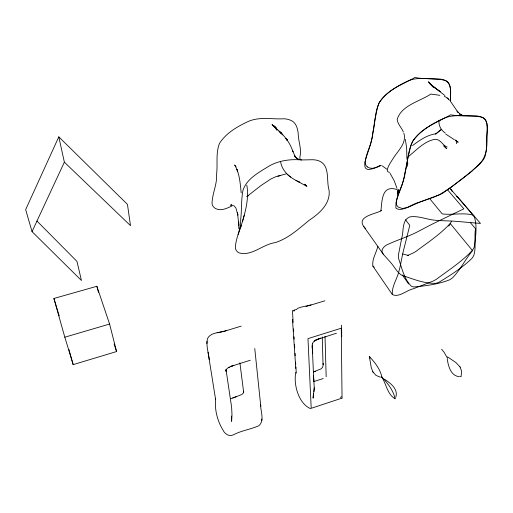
<?xml version="1.0" encoding="UTF-8"?>
<svg xmlns="http://www.w3.org/2000/svg" width="513" height="513" viewBox="0 0 513 513"><rect width="100%" height="100%" fill="white"/><g stroke="black" fill="none" stroke-linecap="round" stroke-linejoin="round"><path stroke-width="0.77" d="M313.424 393.683L313.097 398.159L314.251 387.732L313.712 379.056M241.187 326.133L226.15 330.731C220.359 333.014 210.76 331.873 207.534 338.58C205.777 345.531 208.573 352.694 209.266 359.632M312.18 345.166L313.796 380.633L313.494 375.433M206.957 343.601L206.976 341.363M450.395 100.997C450.234 95.078 451.632 88.602 448.683 83.151A14.3 10.202 -44.7 0 0 446.413 80.907C436.441 77.489 425.322 79.733 414.972 77.463C402.416 84.632 386.533 89.871 379.017 103.151C377.01 107.987 376.362 113.232 375.24 118.311A211.85 136.548 -46.3 0 0 374.246 123.915L372.367 135.971A99.086 77.303 -35.4 0 1 371.457 140.28C369.36 153.092 353.156 179.653 380.479 165.276M322.247 336.938L323.055 365.884L322.497 367.391L321.241 368.764L313.385 371.976L315.412 371.258M406.912 159.229L406.636 147.891L405.334 139.408M299.913 159.428L300.009 157.831M314.007 391.56L314.251 387.732M439.077 120.266C438.243 125.371 441.097 130.328 445.284 133.085M208.047 352.29L215.627 399.685L215.627 398.729C214.492 409.579 217.313 420.66 222.905 429.965C224.739 433.927 229.228 437.166 233.556 434.748C241.565 430.535 250.697 429.381 258.86 425.745C264.779 420.609 260.591 411.586 260.636 404.969L260.777 406.245L254.756 348.532M261.765 420.583L261.893 419.031M312.18 345.473L312.481 343.511M295.828 372.181C293.289 384.391 298.54 403.564 310.589 408.681M397.633 194.895L398.447 189.592L397.812 193.67M407.2 166.488L407.854 163.076M299.791 157.35C301.785 150.322 299.015 143.268 298.354 136.272C298.156 129.879 296.706 121.902 289.563 119.862A22.117 17.371 -35.5 0 0 283.657 118.779C271.839 119.452 259.507 116.457 248.234 121.472C237.378 126.544 226.066 133.014 219.519 143.364C215.537 153.111 217.865 163.974 216.589 174.215C217.313 184.424 212.068 193.824 212.036 203.815A11.523 8.881 -28.4 0 0 215.325 208.425C221.347 211.773 227.971 207.707 233.505 205.232M240.45 227.99C244.72 214.261 249.369 199.653 246.804 185.129M242.527 221.43L244.284 215.139M461.142 375.939L461.662 371.309L460.039 366.917M377.863 246.291C376.35 252.838 371.848 259.212 372.861 266.067L392.323 294.52C398.768 298.002 406.86 290.037 413.44 288.736A121.254 70.409 -32.3 0 1 418.031 286.959L432.85 281.201A33.973 21.783 -36 0 0 436.435 279.245C448.804 270.018 462.175 261.489 472.614 250.062A13.761 8.657 -37.4 0 0 474.204 247.176C475.692 237.346 477.327 226.207 474.358 216.627L450.812 189.271M238.224 234.492L241.264 225.573M395.78 397.28C398.563 389.123 390.29 382.942 384.372 379.171M312.462 343.607L313.449 341.844L316.329 339.76L314.322 340.972L320.663 338.131L317.778 339.157M58.79 136.849L64.362 162.166L130.501 225.649L127.448 204.379L58.79 136.849L25.65 209.625L32.037 231.619L81.445 280.496L76.969 261.406L36.93 221M32.037 231.619L64.362 162.166M340.632 397.575L341.216 396.575M448.785 226.13L450.388 223.706L472.531 250.652C465.355 259.193 460.546 269.562 452.793 277.565A13.043 8.144 -36.1 0 1 449.484 279.861C438.256 284.266 425.771 285.901 413.824 286.953A13.588 8.631 -35.1 0 1 411.317 286.177C403.968 279.091 401.814 267.671 398.492 258.225A34.467 22.335 -36.6 0 1 398.389 255.115L401.038 241.604A148.02 105.825 -29.2 0 0 401.884 237.359C403.84 230.574 401.762 219.763 409.996 216.858C418.505 215.601 426.694 219.558 435.114 220.218A103.806 69.71 -42.9 0 0 439.07 220.59L450.273 220.994A186.354 112.283 -31 0 1 455.294 221.283L480.469 223.424L457.545 196.8L456.326 196.671M293.814 311.269L294.642 310.237M408.534 156.465C416.646 149.963 424.373 141.126 435.069 139.292C440.603 138.978 442.475 145.468 447.176 147.064M440.911 129.898L435.909 133.983M440.866 129.68L435.479 134.117M473.095 169.983L479.584 164.269L483.284 159.806A15.185 10.125 -41.7 0 0 485.035 156.459L486.292 150.649L487.215 128.84L486.824 123.248L485.58 119.978A15.127 10.247 -43.2 0 0 483.297 117.727C472.928 114.354 461.45 116.938 450.709 114.797C437.377 122.415 420.743 128.006 412.433 141.819C410.214 146.763 409.368 152.175 408.04 157.401A223.886 136.375 -44.9 0 0 406.835 163.153L404.513 175.497A105.043 77.97 -34.6 0 1 403.436 179.922C401.576 189.425 395.19 198.319 395.927 208.131C401.968 212.748 412.292 203.546 418.865 202.436A131.443 81.734 -34.6 0 1 423.853 200.583L439.949 194.574A37.411 25.586 -40.3 0 0 443.841 192.446C456.801 182.628 470.819 173.465 481.694 161.39C486.67 154.503 487.267 145.801 486.837 137.606C486.837 130.687 489.806 120.529 481.553 117.079A23.104 15.666 -42.8 0 0 476.269 115.964C465.176 116.554 453.569 113.694 443.046 118.663C431.773 123.979 420.352 130.719 412.888 140.94C407.694 150.578 407.976 161.954 405.148 172.355C404.09 182.981 397.825 192.131 396.119 202.475A11.863 8.118 -37.9 0 0 398.415 207.169L402.378 208.49L407.63 207.528L419.935 202.026L433.876 197.159L439.679 194.594L450.927 187.501L472.428 170.778M247.029 196.434L261.002 185.526L270.8 179.024L275.686 176.761L286.523 173.779M412.587 145.557C419.499 140.357 426.784 135.15 435.524 133.842M381.358 165.359C377.138 167.27 371.739 169.989 367.398 166.937M316.604 339.651L336.445 333.226M297.123 308.525L300.624 307.261L311.096 304.889M230.933 398.704L241.533 394.651L243.027 393.484L243.643 392.176L239.892 362.781M407.354 255.57L412.221 253.467A32.806 21.886 -36.4 0 0 415.684 251.575C427.592 242.591 440.507 234.3 450.459 223.123A13.293 8.702 -37.9 0 0 451.536 221.231M381.666 210.497C376.183 213.915 356.785 216.088 363.525 226.233L383.557 254.563L390.585 262.393A135.676 88.807 -27.8 0 1 392.772 265.131L397.113 271.088L399.768 273.801A34.32 22.206 -36.2 0 0 402.109 275.398C412.894 278.899 424.142 283.74 435.627 283.311A13.524 8.497 -35.8 0 0 438.833 282.342C450.401 275.295 462.232 267.837 471.96 258.353A13.191 8.24 -37.1 0 0 473.884 255.185C476.41 246.657 474.018 237.487 475.532 228.715L470.376 222.636M232.722 397.985L236.422 396.664M231.838 204.732L230.452 205.213L231.716 204.963M313.7 381.614L323.248 378.517M250.273 360.248L230.953 366.365L233.857 365.346L228.298 367.597C231.421 366.058 225.149 368.937 225.887 370.719L226.265 369.495L225.932 371.316L226.06 369.867L231.626 407.316L232.004 414.895L231.632 421.385L231.613 416.062M296.976 309.294L292.455 310.666L293.179 322.542M306.017 306.543L324.857 300.81M73.179 364.615L116.579 351.546L109.59 324.043L96.867 286.28L53.91 298.47L64.811 337.208L73.179 364.615L68.883 349.398M64.811 337.208L109.59 324.043M389.553 172.33C383.185 171.964 392.381 160.043 393.612 157.709C398.293 150.444 406.873 142.845 403.878 133.316M217.146 332.77L226.15 330.731M280.354 175.632L277.943 176.158M301.413 159.947L312.385 159.742A23.451 17.532 -34.7 0 1 318.535 160.729C330.571 165.148 326.024 180.416 329.064 190.195C330.667 203.802 319.336 213.523 309.147 220.308C298.637 228.856 288.37 238.487 275.154 242.636C262.618 244.284 251.582 256.75 238.744 252.762A12.203 8.933 -28.5 0 1 235.403 248.151C235.409 238.481 241.033 229.606 240.668 219.75C241.854 209.907 241.033 199.852 243.021 190.131C246.971 178.498 258.937 172.464 268.69 166.295C278.546 160.563 290.185 158.927 301.413 159.947L297.29 158.927M459.905 376.587L461.245 376.683M459.135 376.67C450.6 375.747 448.336 365.949 447.208 358.985M380.3 377.132L376.016 375.407L372.97 371.976M381.133 377.042L381.922 377.183C380.152 368.95 374.856 362.377 369.225 356.426L370.04 358.093M397.37 189.695C382.384 184.411 382.089 199.159 381.069 209.458A142.46 105.614 -29.2 0 1 380.838 210.869M408.515 255.487L402.776 253.986M439.827 95.315L430.856 94.059C420.025 101.35 401.121 105.383 397.177 119.478C397.665 124.313 401.685 127.699 403.404 132.078M444.303 96.457L446.631 97.425L447.374 98.618M463.861 115.752L460.097 114.425L461.777 115.149L459.443 113.758L460.719 114.739L457.006 111.097L457.994 112.296L451.023 102.119M374.278 267.158L372.861 266.067M382.32 165.917L386.84 169.207M298.207 181.506L299.707 182.275C290.98 178.396 282.265 171.932 280.624 161.89M296.02 180.377L306.896 186.392L304.651 184.193L306.223 186.001L305.203 184.776M299.169 159.684L296.681 158.376L294.86 156.561L298.098 159.415L296.046 157.754L294.545 155.651L295.385 157.061L292.513 150.489L293.045 151.835M454.435 139.773L445.791 134.117M432.042 85.799L436.191 88.736L430.112 84.055L434.03 87.364L428.387 81.785L433.305 87.236M433.806 86.992L440.199 91.635M436.332 88.832L444.88 95.533M437.14 89.39L440.199 91.667M456.429 140.992L458.18 142.236L456.833 141.222M447.567 356.875L456.038 362.64L460.187 367.141M287.806 174.837L290.73 177.165M278.88 130.995L280.996 132.963L279.579 131.629C285.523 136.958 290.307 143.659 292.827 151.271M455.602 140.087L457.551 141.915L456.955 141.332M280.996 132.963L280.258 132.258L282.862 134.913M234.127 205.841L235.897 208.015L237.897 215.12L237.455 212.414L238.853 225.278L238.673 221.802L238.795 228.644M280.335 132.309L272.037 124.556L276.315 128.692L273.576 125.428L277.039 130.167L274.891 126.525L276.199 129.141M443.854 145.897L446.637 148.655L443.822 145.82M281.637 133.617L280.919 132.893L282.259 134.265M447.907 98.547L449.555 100.336M447.253 97.855L448.477 99.144M432.517 86.101L431.471 84.985L432.748 86.684M365.686 228.753L363.525 226.233M441.648 349.212L444.213 352.444L447.573 358.292M236.127 166.917L234.665 165.013C239.706 173.349 240.18 183.474 241.2 192.914M447.195 189.38L463.835 208.829L434.78 222.879A182.833 105.973 -34.2 0 0 429.182 225.707L416.992 232.094A104.056 73.718 -39.6 0 1 412.548 234.21C404.77 237.814 396.549 240.373 388.79 244.008C384.583 245.387 379.254 250.28 383.557 254.563M429.58 198.505L442.225 213.902C452.19 215.191 462.508 212.549 472.236 214.851A13.652 8.74 -38.4 0 1 474.358 216.627M405.443 219.699L409.784 225.361L403.276 251.383A201.667 117.849 -40.8 0 0 402.192 256.256L400.114 266.702A95.694 65.318 -31 0 1 399.133 270.46C397.46 278.578 391.65 286.113 392.323 294.52M455.461 140.113L456.365 141.562L456.57 142.98A3.174 2.167 -42 0 1 456.416 143.672M402.314 275.013L408.694 283.965M390.047 173.253L394.208 180.756L396.991 188.284M369.61 357.939L371.22 367.462L372.746 371.572M372.605 371.322L373.111 372.233M452.319 191.657L451.414 189.97A13.178 8.779 -39 0 0 449.298 188.175M276.526 129.064L276.032 127.711L276.507 129.129M114.046 343.973L116.579 351.546M53.91 298.47L59.226 315.931M96.867 286.28L98.432 292.365M397.524 190.47L397.908 193.6M295.789 368.462L292.468 319.413M312.436 348.705L312.205 346.685L312.718 353.354L312.673 352.643M293.564 328.878L293.712 331.251M294.052 336.791L294.199 339.164M294.533 344.71L294.725 347.872M295.065 353.419L295.212 355.791M295.597 362.127L295.744 364.499M295.886 366.872L296.277 373.207M323.152 363.435L323.196 364.397L323.177 364.025M450.504 101.612C449.984 94.411 453.139 83.972 444.713 80.24A21.841 15.602 -44.2 0 0 439.59 79.06C428.958 79.457 417.871 76.411 407.732 81.099C397.081 86.069 386.257 92.494 379.428 102.305C374.682 111.763 375.317 122.767 372.893 132.899C372.201 143.204 366.385 152.233 365.057 162.281A11.228 8.112 -38.9 0 0 367.398 166.937M325.03 336.374L326.165 376.773M341.6 325.171L341.716 336.708M243.662 391.72L243.643 392.278L243.547 391.259L243.566 392.56L243.662 391.72M248.125 195.78L247.054 196.511L248.125 195.78M342.036 398.114L311.199 408.31L307.973 338.625L341.286 328.211L342.036 398.114M395.113 398.748C387.43 394.542 386.244 384.038 381.826 377.023C387.648 383.307 393.247 390.136 395.113 398.748M287.056 139.978L285.985 138.523L287.056 139.978M287.536 140.645L286.453 139.145L287.536 140.645M237.679 171.393L237 169.553L237.679 171.393"/></g></svg>
